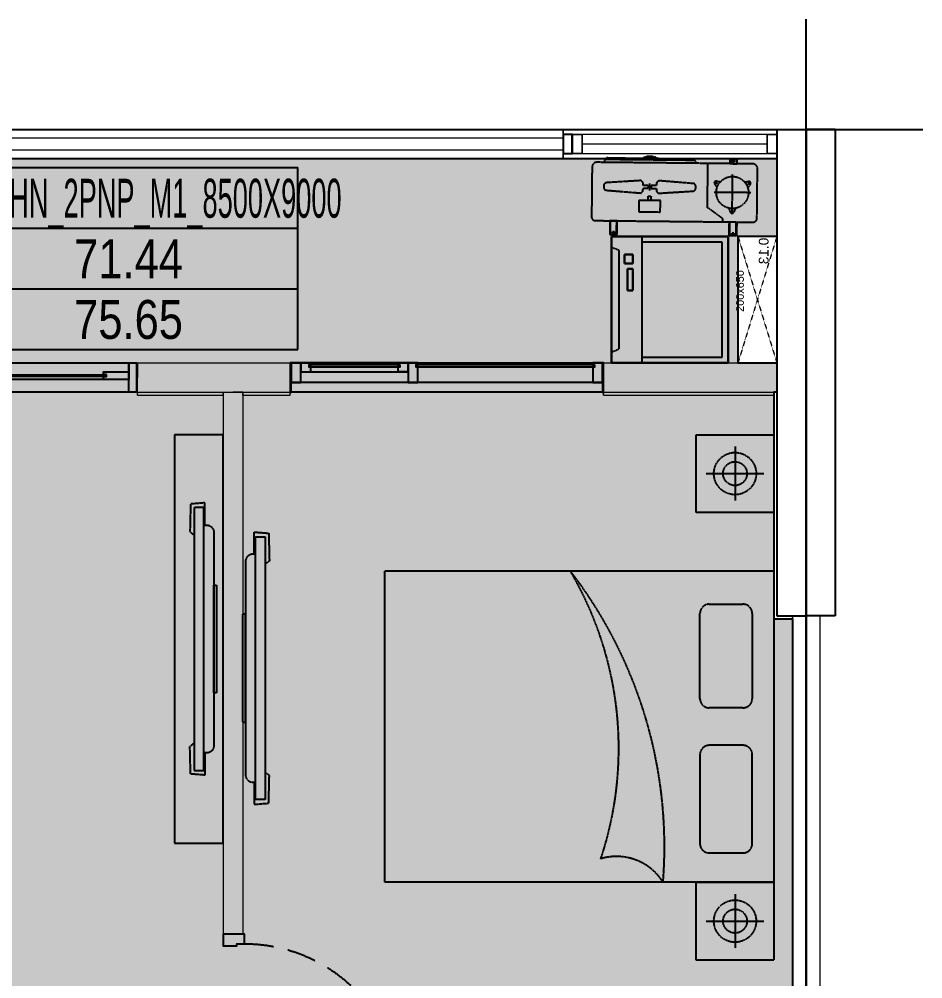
# Model space of a CAD drawing. Header units: millimetres. Extents: x -523 to 9643, y -735 to 8898.
# Drawn here: x 5000 to 9643, y 3966 to 8898 of the extents above; entities that cross this region are included whole.
import ezdxf
from ezdxf.enums import TextEntityAlignment as Align

# ---------------------------------------------------------------- set-up
doc = ezdxf.new("R2010")
doc.units = ezdxf.units.MM
for name, pattern in [('3PN B$0$HIDDENX2', [0.75, 0.5, -0.25]), ('DHDASHED4', [1.6, 0.8, -0.8]), ('HIDDEN', [9.525, 6.35, -3.175]), ('Xref Y2-Y4 ME$0$Xref MB Y2.Y4$0$Xr_truc thang N3 tang dien hinh$0$T-Can ho$0$HIDDEN3', [0.2, 0.1, -0.1])]:
    doc.linetypes.add(name, pattern=pattern)
doc.layers.get('0').update_dxf_attribs({"color": 231})
doc.layers.get('DefPoints').update_dxf_attribs({"color": 191})
doc.layers.add('2pn+g2', color=7, linetype='Continuous', true_color=0xeecdb4)
doc.layers.add('2pn_t1', color=7, linetype='Continuous', true_color=0xb8c7d1)
doc.layers.add('A-AREA-SPACE', color=130, linetype='Continuous', plot=False)
doc.layers.add('A-AREA-WALL-CENTER', color=210, linetype='Continuous', plot=False)
for name, color, linetype in [('A-CONC', 2, 'Continuous'), ('A-DOOR', 142, 'Continuous'), ('A-FURN', 251, 'DHDASHED4')]:
    doc.layers.add(name, color=color, linetype=linetype)
for name, color, linetype, lineweight in [('A-FNSH', 253, 'Continuous', 9), ('A-RAIL', 153, 'Continuous', 9), ('A-Truc ky thuat', 162, 'Continuous', 0), ('A-WALL-INT', 31, 'Continuous', 20), ('A-WALL-PRTN', 6, 'Continuous', 9)]:
    doc.layers.add(name, color=color, linetype=linetype, lineweight=lineweight)
doc.layers.add('DT 1PN', color=7, linetype='Continuous', lineweight=0, true_color=0xddd3c5)
doc.styles.add('VTK_Arial', font='arial.ttf', dxfattribs={"width": 0.8})
doc.styles.add('Xref Y2-Y4 ME$0$Xref MB Y2.Y4$0$Xr_truc thang N3 tang dien hinh$0$T-Can ho$0$Arial', font='arial.ttf')

# ---------------------------------------------------------------- blocks, each defined once
blk = doc.blocks.new('DT-CAN')
at = {"layer": 'DefPoints'}
for p, q in [((-870.7, 0), (870.7, 0)), ((-870.7, -934.4), (-870.7, 0)), ((870.7, -934.4), (870.7, 0)), ((-870.7, -311.5), (870.7, -311.5)), ((-870.7, -622.9), (870.7, -622.9)), ((-870.7, -934.4), (870.7, -934.4))]:
    blk.add_line(p, q, dxfattribs=at)
at = {"layer": 'DefPoints', "color": 7, "style": 'VTK_Arial', "width": 0.5}
blk.add_attdef('LOAICAN', text='', height=200, dxfattribs=at).set_placement((0, -257.5), align=Align.CENTER)
at = {"layer": 'DefPoints', "color": 5, "style": 'VTK_Arial', "width": 0.8}
blk.add_attdef('DT-TT', text='', height=200, dxfattribs=at).set_placement((0, -569), align=Align.CENTER)
at = {"layer": 'DefPoints', "color": 6, "style": 'VTK_Arial', "width": 0.8}
blk.add_attdef('DT-TIM', text='', height=200, dxfattribs=at).set_placement((0, -880.4), align=Align.CENTER)
blk = doc.blocks.new('*U31')
blk.add_lwpolyline([(0, 0), (0, 200), (650, 200), (650, 0)], close=True)
at = {"linetype": 'Xref Y2-Y4 ME$0$Xref MB Y2.Y4$0$Xr_truc thang N3 tang dien hinh$0$T-Can ho$0$HIDDEN3'}
for points in [[(0, 0), (650, 200)], [(0, 200), (650, 0)]]:
    blk.add_lwpolyline(points, dxfattribs=at)
at = {"style": 'Xref Y2-Y4 ME$0$Xref MB Y2.Y4$0$Xr_truc thang N3 tang dien hinh$0$T-Can ho$0$Arial'}
blk.add_text('0.13', height=50, dxfattribs=at).set_placement((6.6, 42.7))
blk.add_attdef('--', text='', height=88, dxfattribs=at).set_placement((126.6, 189.6), align=Align.MIDDLE_CENTER)
blk = doc.blocks.new('*U80')
at = {"linetype": 'HIDDEN', "ltscale": 0.3}
for p, q in [((650, 0), (0, 0)), ((0, 0), (0, -600)), ((0, 0), (0, -444.2)), ((0, 0), (650, 0)), ((650, -600), (650, 0)), ((650, 0), (650, -444.2)), ((30, -30), (620, -30)), ((30, -444.2), (30, -30)), ((620, -30), (620, -444.2)), ((0, -600), (0, -444.2)), ((650, -444.2), (0, -444.2)), ((620, -444.2), (30, -444.2)), ((373.1, -490.4), (373.1, -518.1)), ((483.8, -490.4), (373.1, -490.4)), ((483.8, -518.1), (483.8, -490.4)), ((511.5, -490.4), (511.5, -531.9)), ((557.7, -490.4), (511.5, -490.4)), ((557.7, -531.9), (557.7, -490.4)), ((650, -600), (650, -444.2)), ((373.1, -518.1), (483.8, -518.1)), ((511.5, -531.9), (557.7, -531.9)), ((56.2, -600), (72.3, -559.6)), ((72.3, -559.6), (577.7, -559.6)), ((577.7, -559.6), (593.8, -600)), ((0, -600), (650, -600)), ((0, -600), (650, -600))]:
    blk.add_line(p, q, dxfattribs=at)
for points in [[(650, -600), (0, -600), (0, 0), (650, 0)], [(650, -600), (0, -600), (0, -444.2), (0, 0), (650, 0), (650, -444.2)], [(30, -444.2), (30, -30), (620, -30), (620, -444.2)], [(483.8, -518.1), (373.1, -518.1), (373.1, -490.4), (483.8, -490.4)], [(557.7, -531.9), (511.5, -531.9), (511.5, -490.4), (557.7, -490.4)]]:
    blk.add_lwpolyline(points, close=True, dxfattribs=at)
blk = doc.blocks.new('F-PN-GIUONG-2000X1600')
at = {"linetype": 'HIDDEN', "ltscale": 0.3}
for p, q in [((332.5, -150.5), (159.2, -150.5)), ((111.4, -198.4), (111.4, -655.8)), ((380.4, -655.8), (380.4, -198.4)), ((159.2, -703.7), (332.5, -703.7)), ((159.2, -896.3), (332.5, -896.3)), ((111.4, -1381), (111.4, -944.2)), ((380.4, -944.2), (380.4, -1381)), ((332.5, -1428.8), (159.2, -1428.8))]:
    blk.add_line(p, q, dxfattribs=at)
blk.add_lwpolyline([(2000, 0), (2000, -1600), (0, -1600), (0, 0), (2000, 0)], dxfattribs=at)
for centre, radius, start, end in [((2879.5, -182.5), 2316.9, 175.4814, 217.72), ((808.7, 149.5), 281.8, 212.0382, 286.6668), ((2591, -687.7), 1793.5, 161.5628, 210.5744), ((159.2, -198.4), 47.8, 90, 180), ((332.5, -198.4), 47.8, 0, 90), ((159.2, -655.8), 47.8, 180, 270), ((332.5, -655.8), 47.8, 270, 0), ((159.2, -944.2), 47.8, 90, 180), ((332.5, -944.2), 47.8, 0, 90), ((159.2, -1381), 47.8, 180, 270), ((332.5, -1381), 47.8, 270, 0)]:
    blk.add_arc(centre, radius, start, end, dxfattribs=at)
blk = doc.blocks.new('E-CHUNG-CUCNONG-DH')
at = {"linetype": 'HIDDEN', "ltscale": 0.3}
for p, q in [((292.8, 313.7), (311.7, 313.7)), ((302.2, 304.3), (302.2, 323.2)), ((221.4, 195.2), (205, 204.7)), ((217.9, 208.1), (208.5, 191.8)), ((297.5, 56.8), (297.5, 245.7)), ((373.6, 195.2), (390, 204.7)), ((386.5, 191.8), (377.1, 208.1)), ((-127.5, 157.6), (-127.5, 194.3)), ((391.9, 151.3), (203.1, 151.3)), ((288.1, 53.9), (306.9, 53.9)), ((297.5, 63.4), (297.5, 44.5)), ((-302.2, -61.4), (-321.1, -61.4)), ((-311.7, -51.9), (-311.7, -70.8)), ((292.8, -61.4), (311.7, -61.4)), ((302.2, -51.9), (302.2, -70.8))]:
    blk.add_line(p, q, dxfattribs=at)
blk.add_lwpolyline([(-406.1, 0), (406.1, 0, 0.414214), (425, 18.9), (425, 275.9, 0.414214), (401.4, 299.6), (-401.4, 299.6, 0.414214), (-425, 275.9), (-425, 18.9, 0.414214)], format="xyb", close=True, dxfattribs=at)
for points in [[(-363.6, 299.6), (-357.7, 314.3, -0.306678), (-344.6, 323.2), (89.6, 323.2, -0.306678), (102.7, 314.3), (108.6, 299.6)], [(219, 177.2), (205.8, 194.1, -0.677033), (214.5, 209.3), (235.8, 206.2)], [(359.2, 206.2), (380.5, 209.3, -0.677033), (389.2, 194.1), (376, 177.2)], [(314.2, 70.4), (306.3, 50.4, -0.677033), (288.7, 50.4), (280.8, 70.4)]]:
    blk.add_lwpolyline(points, format="xyb", dxfattribs=at)
for points in [[(102.7, 314.3), (-357.7, 314.3)], [(250.3, 0), (250.3, 16.2), (170, 72.6), (170, 299.6)], [(286.2, 323.2), (286.2, 299.6)], [(318.3, 323.2), (318.3, 299.6)], [(-134.4, 106.2), (-134.4, 128.2), (-120.6, 128.2), (-120.6, 106.2)], [(-327.7, -70.8), (-327.7, 0)], [(-295.6, -70.8), (-295.6, 0)], [(286.2, -70.8), (286.2, 0)], [(318.3, -70.8), (318.3, 0)]]:
    blk.add_lwpolyline(points, dxfattribs=at)
for points in [[(283.3, 299.6), (321.1, 299.6), (321.1, 323.2), (283.3, 323.2)], [(-182.9, 47.4), (-72.1, 47.4), (-72.1, 106.2), (-182.9, 106.2)], [(283.3, 0), (321.1, 0), (321.1, -70.8), (283.3, -70.8)], [(-292.8, 0), (-330.6, 0), (-330.6, -70.8), (-292.8, -70.8)]]:
    blk.add_lwpolyline(points, close=True, dxfattribs=at)
for centre, radius in [((302.2, 313.7), 4.72), ((297.5, 151.3), 82.6), ((-311.7, -61.4), 4.72), ((302.2, -61.4), 4.72)]:
    blk.add_circle(centre, radius, dxfattribs=at)
blk.add_arc((-127.5, 257.1), 75.6, 61.0445, 118.9555, dxfattribs=at)
for points, weights, knots in [([(-162.1, 193.1), (-162.1, 188.2), (-162.1, 183.3), (-148.2, 183.3), (-134.3, 183.3), (-134.3, 175.9), (-134.3, 168.6), (-148.2, 168.6), (-162.1, 168.6), (-162.1, 163.7), (-162.1, 158.8), (-162.1, 152.4), (-166.6, 148), (-171, 143.6), (-177.1, 144.2), (-264, 150.3), (-350.9, 156.5), (-363.6, 157.6), (-363.6, 171.1), (-363.6, 175.9), (-363.6, 180.7), (-363.6, 194.3), (-350.9, 195.4), (-264, 201.6), (-177.1, 207.7), (-171, 208.2), (-166.6, 203.9), (-162.1, 199.5), (-162.1, 193.1)], [1, 1, 1, 1, 1, 1, 1, 1, 1, 1, 1, 0.916058650995, 1, 0.916058650995, 1, 1, 1, 0.734760240583, 1, 1, 1, 0.734760240583, 1, 1, 1, 0.916058650995, 1, 0.916058650995, 1], [0, 0, 0, 1, 1, 2, 2, 3, 3, 4, 4, 5, 5, 5.825313, 5.825313, 6.650626, 6.650626, 7.650626, 7.650626, 9.141593, 9.141593, 10.141593, 10.141593, 11.632559, 11.632559, 12.632559, 12.632559, 13.457872, 13.457872, 14.283185, 14.283185, 14.283185]), ([(95.9, 156.5), (9, 150.3), (-77.9, 144.2), (-84, 143.6), (-88.4, 148), (-92.9, 152.4), (-92.9, 158.8), (-92.9, 163.7), (-92.9, 168.6), (-106.8, 168.6), (-120.7, 168.6), (-120.7, 175.9), (-120.7, 183.3), (-106.8, 183.3), (-92.9, 183.3), (-92.9, 188.2), (-92.9, 193.1), (-92.9, 199.5), (-88.4, 203.9), (-84, 208.2), (-77.9, 207.7), (9, 201.6), (95.9, 195.4), (108.6, 194.3), (108.6, 180.7), (108.6, 175.9), (108.6, 171.1), (108.6, 157.6), (95.9, 156.5)], [1, 1, 1, 0.916058650995, 1, 0.916058650995, 1, 1, 1, 1, 1, 1, 1, 1, 1, 1, 1, 0.916058650995, 1, 0.916058650995, 1, 1, 1, 0.734760240583, 1, 1, 1, 0.734760240583, 1], [0, 0, 0, 1, 1, 1.825313, 1.825313, 2.650626, 2.650626, 3.650626, 3.650626, 4.650626, 4.650626, 5.650626, 5.650626, 6.650626, 6.650626, 7.650626, 7.650626, 8.475939, 8.475939, 9.301253, 9.301253, 10.301253, 10.301253, 11.792219, 11.792219, 12.792219, 12.792219, 14.283185, 14.283185, 14.283185])]:
    blk.add_rational_spline(points, weights, degree=2, knots=knots, dxfattribs=at)
blk = doc.blocks.new('*U75')
at = {"linetype": 'HIDDEN', "ltscale": 0.3}
blk.add_line((2160, 85), (40, 85), dxfattribs=at)
for p, q in [((1160.6, 60.5), (1160.6, 69.5)), ((158.1, 15.5), (158.1, 24.5))]:
    blk.add_line(p, q)
blk.add_lwpolyline([(0, 0), (2200, 0), (2200, 150), (0, 150)], close=True)
for points in [[(40, 54.5), (40, 0), (0, 0), (0, 150), (40, 150), (40, 0), (40, 0), (40, 54.5)], [(2160, 54.5), (2160, 0), (2200, 0), (2200, 150), (2160, 150), (2160, 0), (2160, 0), (2160, 54.5)], [(1172.5, 45), (1042.5, 45), (1042.5, 45), (1042.5, 45), (1042.5, 85), (1157.5, 85), (1164.5, 85), (1172.5, 85), (1172.5, 70), (1157.5, 70), (1157.5, 60), (1172.5, 60), (1172.5, 45)], [(1160.6, 60.5), (2042, 60.5), (2042, 69.5), (1160.6, 69.5)], [(2160, 45), (2160, 45), (2160, 85), (2045.5, 85), (2038.5, 85), (2030.5, 85), (2030.5, 70), (2045.5, 70), (2045.5, 60)], [(2045.5, 60), (2030.5, 60), (2030.5, 45), (2160, 45), (2160, 45), (2160, 45), (2160, 45)], [(155, 0), (40, 0), (40, 10), (40, 10), (40, 40), (155, 40), (162, 40), (170, 40), (170, 25), (155, 25), (155, 15)], [(155, 0), (162, 0), (170, 0), (170, 15), (155, 15)], [(158.1, 15.5), (1054, 15.5), (1054, 24.5), (158.1, 24.5)], [(1042.5, 0), (1172.5, 0), (1172.5, 0), (1172.5, 0), (1172.5, 40), (1057.5, 40), (1050.5, 40), (1042.5, 40), (1042.5, 25), (1057.5, 25), (1057.5, 15), (1042.5, 15), (1042.5, 0)]]:
    blk.add_lwpolyline(points)
blk = doc.blocks.new('E-CHUNG-LOUVER')
blk.add_line((1100, 150), (0, 150))
at = {"linetype": 'HIDDEN', "ltscale": 0.3}
blk.add_line((50, 75), (1000, 75), dxfattribs=at)
for points in [[(0, 150), (1100, 150), (1100, 0), (0, 0)], [(1050, 125), (0, 125), (0, 25), (1050, 25)], [(48.5, 123.5), (1.5, 123.5), (1.5, 26.5), (48.5, 26.5)], [(1048.5, 123.5), (1001.5, 123.5), (1001.5, 26.5), (1048.5, 26.5)], [(1100, 25), (1050, 25), (1050, 125), (1100, 125)], [(1097, 28), (1053, 28), (1053, 122), (1097, 122)]]:
    blk.add_lwpolyline(points, close=True)
for points in [[(50, 125), (0, 125), (0, 25), (50, 25), (50, 125), (0, 125)], [(1050, 125), (1000, 125), (1000, 25), (1050, 25), (1050, 125), (1000, 125)]]:
    blk.add_lwpolyline(points)
blk = doc.blocks.new('*U87')
blk.add_line((4825.6, 150), (0, 150))
for points in [[(0, 150), (4825.6, 150), (4825.6, 0), (0, 0)], [(0, 105), (4825.6, 105), (4825.6, 45), (0, 45)]]:
    blk.add_lwpolyline(points, close=True)
blk = doc.blocks.new('F-PN-DONGIUONG-01')
at = {"linetype": 'HIDDEN', "ltscale": 0.3}
for p, q in [((-200, -348.1), (-200, -51.9)), ((-338.8, -200), (-61.2, -200))]:
    blk.add_line(p, q, dxfattribs=at)
blk.add_lwpolyline([(0, -400), (-400, -400), (-400, 0), (0, 0)], close=True, dxfattribs=at)
for radius in [108.5, 61.3]:
    blk.add_circle((-200, -200), radius, dxfattribs=at)
blk = doc.blocks.new('*U85')
at = {"linetype": 'HIDDEN', "ltscale": 0.3}
for points in [[(2100, 0), (2100, -250), (0, -250), (0, 0)], [(773.1, -33.8), (773.1, -48), (1326.9, -48), (1326.9, -33.8)], [(1725, -100), (1725, -150), (375, -150), (375, -100)]]:
    blk.add_lwpolyline(points, close=True, dxfattribs=at)
blk.add_lwpolyline([(1635.8, -100), (1635.8, -86.3, 0.414214), (1597.4, -48), (502.6, -48, 0.414214), (464.2, -86.3), (464.2, -100)], format="xyb", close=True, dxfattribs=at)
for points in [[(464.2, -93.8), (350.4, -93.8), (356.3, -167.7), (498.5, -171.1), (515.2, -150)], [(1635.8, -93.8), (1749.6, -93.8), (1743.7, -167.7), (1601.5, -171.1), (1584.8, -150)]]:
    blk.add_lwpolyline(points, dxfattribs=at)
blk = doc.blocks.new('F-PK-TV-01')
at = {"linetype": 'HIDDEN', "ltscale": 0.3}
for points in [[(0, -113.8), (0, 0), (-73.9, -5.9), (-77.3, -148.1), (-56.2, -164.8)], [(0, -1285.4), (0, -1399.2), (-73.9, -1393.3), (-77.3, -1251.1), (-56.2, -1234.4)]]:
    blk.add_lwpolyline(points, dxfattribs=at)
for points in [[(-6.2, -1374.6), (-56.2, -1374.6), (-56.2, -24.6), (-6.2, -24.6)], [(60, -422.7), (45.8, -422.7), (45.8, -976.5), (60, -976.5)]]:
    blk.add_lwpolyline(points, close=True, dxfattribs=at)
blk.add_lwpolyline([(-6.2, -1285.4), (7.4, -1285.4, 0.414214), (45.8, -1247), (45.8, -152.2, 0.414214), (7.4, -113.8), (-6.2, -113.8)], format="xyb", close=True, dxfattribs=at)
blk = doc.blocks.new('*U116')
blk.add_line((-100, 70), (-700, 70))
for points in [[(110, 900), (110, 840), (40, 840), (40, 850), (0, 850), (0, 900)], [(0, 50), (-800, 50), (-800, 90), (0, 90)], [(-100, 50), (-100, 90), (-700, 90), (-700, 50)], [(110, 0), (110, 60), (40, 60), (40, 50), (0, 50), (0, 0)]]:
    blk.add_lwpolyline(points, close=True)
at = {"linetype": '3PN B$0$HIDDENX2', "ltscale": 300}
blk.add_arc((0, 50), 800, 90, 180, dxfattribs=at)
blk = doc.blocks.new('*U76')
blk.add_line((0, -150), (1600, -150))
at = {"ltscale": 2000}
for points in [[(0, 0), (0, -150), (-5, -150), (-5, 0)], [(1605, 0), (1605, -150), (1600, -150), (1600, 0)]]:
    blk.add_lwpolyline(points, close=True, dxfattribs=at)
for points in [[(1600, 0), (0, 0), (0, -100), (1600, -100)], [(0, 0), (50, 0), (50, -100), (0, -100)], [(950, 0), (1000, 0), (1000, -100), (950, -100)], [(1000, 0), (1550, 0), (1550, -45), (1000, -45)], [(1050, 0), (1000, 0), (1000, -45), (1050, -45)], [(1500, 0), (1550, 0), (1550, -45), (1500, -45)], [(1550, 0), (1600, 0), (1600, -100), (1550, -100)], [(40, -10), (960, -10), (960, -20), (40, -20)], [(1040, -10), (1510, -10), (1510, -20), (1040, -20)]]:
    blk.add_lwpolyline(points, close=True)

msp = doc.modelspace()

# ---------------------------------------------------------------- hatches: boundary and pattern name
at = {"layer": '2pn+g2', "ltscale": 0.3}
h = msp.add_hatch(color=256, dxfattribs=at)
h.dxf.hatch_style = 1
h.paths.add_polyline_path([(208.4, 8166.1), (2958.4, 8168.8), (2958.4, 8181.1), (7796.4, 8181.1), (7796.4, 8181.1), (8893.4, 8181.1), (8893.4, 8181.1), (8893.4, 7781.1), (8693.4, 7781.1), (8693.3, 7131.1), (8893.4, 7131.1), (8893.4, 6981.1), (8878.4, 6981.1), (8878.4, 5816.1), (8973.4, 5816.1), (8973.4, 3246.2), (8958.4, 3246.1), (8958.4, 2346.1), (8878.4, 2346.1), (8878.4, 1616.1), (7978.4, 1616.2), (7978.4, 1176.1), (8878.4, 1176.1), (8878.4, -13.9), (6048.4, -13.9), (6048.4, -28.9), (208.4, -28.9), (208.4, 2346.1), (118.4, 2346.1), (113.4, 2346.1), (113.4, 5816.1), (208.4, 5816.1)])
at = {"layer": '2pn_t1'}
h = msp.add_hatch(color=256, dxfattribs=at)
h.dxf.hatch_style = 1
edge = h.paths.add_edge_path()
edge.add_line((208.4, 8181.1), (5978.4, 8166.1))
edge.add_line((5978.4, 8166.1), (5978.4, 6316.1))
edge.add_line((5978.4, 6316.1), (6128.4, 6316.1))
edge.add_line((6128.4, 6316.1), (6128.4, 5695.1))
edge.add_line((6128.4, 5695.1), (7473.4, 5695.1))
edge.add_line((7473.4, 5695.1), (7473.4, 3781))
edge.add_line((7473.4, 3781), (7273.4, 3781.1))
edge.add_line((7273.4, 3781.1), (7273.4, 3131.1))
edge.add_line((7273.4, 3131.1), (7473.4, 3131.1))
edge.add_line((7473.4, 3131.1), (7473.4, 1831.1))
edge.add_line((7473.4, 1831.1), (7378.4, 1831.1))
edge.add_line((7378.4, 1831.1), (7378.4, -28.9))
edge.add_line((7378.4, -28.9), (4218.4, -28.9))
edge.add_line((4218.4, -28.9), (4218.4, 421.1))
edge.add_line((4218.4, 421.1), (4218.4, 446.3))
edge.add_line((4218.4, 446.3), (3193.4, 446.1))
edge.add_line((3193.4, 446.1), (3193.4, -28.9))
edge.add_line((3193.4, -28.9), (208.4, -28.9))
edge.add_line((208.4, -28.9), (208.4, 1831.1))
edge.add_line((208.4, 1831.1), (113.4, 1831.1))
edge.add_line((113.4, 1831.1), (113.4, 6316.1))
edge.add_line((113.4, 6316.1), (208.4, 6316.1))
edge.add_line((208.4, 6316.1), (213.2, 8181.1))
h = msp.add_hatch(color=256, dxfattribs=at)
h.dxf.hatch_style = 1
edge = h.paths.add_edge_path()
edge.add_line((208.4, 8181.1), (5978.4, 8166.1))
edge.add_line((5978.4, 8166.1), (5978.4, 6316.1))
edge.add_line((5978.4, 6316.1), (6128.4, 6316.1))
edge.add_line((6128.4, 6316.1), (6128.4, 5695.1))
edge.add_line((6128.4, 5695.1), (7473.4, 5695.1))
edge.add_line((7473.4, 5695.1), (7473.4, 3781))
edge.add_line((7473.4, 3781), (7273.4, 3781.1))
edge.add_line((7273.4, 3781.1), (7273.4, 3131.1))
edge.add_line((7273.4, 3131.1), (7473.4, 3131.1))
edge.add_line((7473.4, 3131.1), (7473.4, 1831.1))
edge.add_line((7473.4, 1831.1), (7378.4, 1831.1))
edge.add_line((7378.4, 1831.1), (7378.4, -28.9))
edge.add_line((7378.4, -28.9), (4218.4, -28.9))
edge.add_line((4218.4, -28.9), (4218.4, 421.1))
edge.add_line((4218.4, 421.1), (4218.4, 446.3))
edge.add_line((4218.4, 446.3), (3193.4, 446.1))
edge.add_line((3193.4, 446.1), (3193.4, -28.9))
edge.add_line((3193.4, -28.9), (208.4, -28.9))
edge.add_line((208.4, -28.9), (208.4, 1831.1))
edge.add_line((208.4, 1831.1), (113.4, 1831.1))
edge.add_line((113.4, 1831.1), (113.4, 6316.1))
edge.add_line((113.4, 6316.1), (208.4, 6316.1))
edge.add_line((208.4, 6316.1), (213.2, 8181.1))
at = {"layer": 'DefPoints'}
h = msp.add_hatch(color=0, dxfattribs=at)
h.dxf.hatch_style = 1
edge = h.paths.add_edge_path()
edge.add_line((208.4, 8181.1), (5978.4, 8166.1))
edge.add_line((5978.4, 8166.1), (5978.4, 6316.1))
edge.add_line((5978.4, 6316.1), (6128.4, 6316.1))
edge.add_line((6128.4, 6316.1), (6128.4, 5695.1))
edge.add_line((6128.4, 5695.1), (7473.4, 5695.1))
edge.add_line((7473.4, 5695.1), (7473.4, 3781))
edge.add_line((7473.4, 3781), (7273.4, 3781.1))
edge.add_line((7273.4, 3781.1), (7273.4, 3131.1))
edge.add_line((7273.4, 3131.1), (7473.4, 3131.1))
edge.add_line((7473.4, 3131.1), (7473.4, 1831.1))
edge.add_line((7473.4, 1831.1), (7378.4, 1831.1))
edge.add_line((7378.4, 1831.1), (7378.4, -28.9))
edge.add_line((7378.4, -28.9), (4218.4, -28.9))
edge.add_line((4218.4, -28.9), (4218.4, 421.1))
edge.add_line((4218.4, 421.1), (4218.4, 446.3))
edge.add_line((4218.4, 446.3), (3193.4, 446.1))
edge.add_line((3193.4, 446.1), (3193.4, -28.9))
edge.add_line((3193.4, -28.9), (208.4, -28.9))
edge.add_line((208.4, -28.9), (208.4, 1831.1))
edge.add_line((208.4, 1831.1), (113.4, 1831.1))
edge.add_line((113.4, 1831.1), (113.4, 6316.1))
edge.add_line((113.4, 6316.1), (208.4, 6316.1))
edge.add_line((208.4, 6316.1), (213.2, 8181.1))
at = {"layer": 'DT 1PN'}
h = msp.add_hatch(color=256, dxfattribs=at)
h.dxf.hatch_style = 1
edge = h.paths.add_edge_path()
edge.add_line((208.4, 8181.1), (5978.4, 8166.1))
edge.add_line((5978.4, 8166.1), (5978.4, 6316.1))
edge.add_line((5978.4, 6316.1), (6128.4, 6316.1))
edge.add_line((6128.4, 6316.1), (6128.4, 5695.1))
edge.add_line((6128.4, 5695.1), (7473.4, 5695.1))
edge.add_line((7473.4, 5695.1), (7473.4, 3781))
edge.add_line((7473.4, 3781), (7273.4, 3781.1))
edge.add_line((7273.4, 3781.1), (7273.4, 3131.1))
edge.add_line((7273.4, 3131.1), (7473.4, 3131.1))
edge.add_line((7473.4, 3131.1), (7473.4, 1831.1))
edge.add_line((7473.4, 1831.1), (7378.4, 1831.1))
edge.add_line((7378.4, 1831.1), (7378.4, -28.9))
edge.add_line((7378.4, -28.9), (4218.4, -28.9))
edge.add_line((4218.4, -28.9), (4218.4, 421.1))
edge.add_line((4218.4, 421.1), (4218.4, 446.3))
edge.add_line((4218.4, 446.3), (3193.4, 446.1))
edge.add_line((3193.4, 446.1), (3193.4, -28.9))
edge.add_line((3193.4, -28.9), (208.4, -28.9))
edge.add_line((208.4, -28.9), (208.4, 1831.1))
edge.add_line((208.4, 1831.1), (113.4, 1831.1))
edge.add_line((113.4, 1831.1), (113.4, 6316.1))
edge.add_line((113.4, 6316.1), (208.4, 6316.1))
edge.add_line((208.4, 6316.1), (213.2, 8181.1))

# ---------------------------------------------------------------- linework, layer by layer
at = {"layer": 'A-AREA-SPACE', "ltscale": 5}
msp.add_lwpolyline([(2958.4, 8181.1), (7796.4, 8181.1), (7796.4, 8181.1), (8893.4, 8181.1), (8893.4, 8181.1), (8893.4, 8181.1), (8893.4, 7781.1), (8693.4, 7781.1), (8693.3, 7131.1), (8893.4, 7131.1), (8893.4, 6981.1), (8878.4, 6981.1), (8878.4, 5816.1), (8973.4, 5816.1), (8973.4, 3246.2)], dxfattribs=at)
at = {"layer": 'A-AREA-WALL-CENTER'}
msp.add_lwpolyline([(43.4, 8256.1), (2958.4, 8256.1), (2958.4, 8331.1), (9043.4, 8331.1), (9043.4, 8256.1), (9043.4, 8256.1), (9043.4, -98.9), (43.4, -98.9)], close=True, dxfattribs=at)
at = {"layer": 'A-CONC'}
for p, q in [((8893.4, 8331.1), (9043.4, 8331.1)), ((8893.4, 8331.1), (8893.4, 5831.1)), ((9193.4, 8331.1), (9043.4, 8331.1)), ((9193.4, 8331.1), (9193.4, 5831.1)), ((8893.4, 5831.1), (9043.4, 5831.1)), ((9193.4, 5831.1), (9043.4, 5831.1))]:
    msp.add_line(p, q, dxfattribs=at)
at = {"layer": 'A-FNSH', "ltscale": 0.3}
for p, q in [((5608.4, 6981.1), (5608.4, 6973.6)), ((5608.4, 6981.1), (6048.4, 6981.1)), ((5608.4, 6966.1), (5608.4, 6973.6)), ((5608.4, 6966.1), (6048.4, 6966.1)), ((6048.4, 6981.1), (6048.4, 6973.6)), ((6048.4, 6966.1), (6048.4, 6973.6)), ((6148.4, 6981.1), (6148.4, 6973.6)), ((6148.4, 6981.1), (6393.1, 6981.1)), ((6148.4, 6966.1), (6148.4, 6973.6)), ((6148.4, 6966.1), (6393.1, 6966.1)), ((6393.1, 6981.1), (6393.1, 6973.6)), ((6393.1, 6966.1), (6393.1, 6973.6)), ((8003.1, 6981.1), (8003.1, 6973.6)), ((8003.1, 6981.1), (8893.4, 6981.1)), ((8003.1, 6966.1), (8003.1, 6973.6)), ((8003.1, 6966.1), (8878.4, 6966.1)), ((8878.4, 6966.1), (8878.4, 5816.1)), ((8893.4, 6981.1), (8893.4, 5831.1)), ((8893.4, 5831.1), (8973.4, 5831.1)), ((8973.4, 5831.1), (8973.4, 5823.6)), ((8973.4, 5816.1), (8973.4, 5823.6)), ((8878.4, 5816.1), (8973.4, 5816.1))]:
    msp.add_line(p, q, dxfattribs=at)
at = {"layer": 'A-WALL-INT'}
for p, q in [((6048.4, 6981.1), (6098.4, 6981.1)), ((6048.4, 6981.1), (6048.4, 4196.1)), ((6148.4, 6981.1), (6098.4, 6981.1)), ((6148.4, 6981.1), (6148.4, 4196.1)), ((8973.4, 5831.1), (9043.4, 5831.1)), ((8973.4, 5831.1), (8973.4, 2331.1)), ((9113.4, 5831.1), (9043.4, 5831.1)), ((9113.4, 5831.1), (9113.4, 2331.1)), ((6048.4, 4196.1), (6098.4, 4196.1)), ((6148.4, 4196.1), (6098.4, 4196.1))]:
    msp.add_line(p, q, dxfattribs=at)
at = {"layer": 'A-WALL-PRTN'}
for p, q in [((5608.4, 7131.1), (5608.4, 7056.1)), ((5608.4, 7131.1), (6393.1, 7131.1)), ((6393.1, 7131.1), (6393.1, 7056.1)), ((8003.1, 7131.1), (8003.1, 7056.1)), ((8003.1, 7131.1), (8893.4, 7131.1)), ((8893.4, 7131.1), (8893.4, 7056.1)), ((5608.4, 6981.1), (5608.4, 7056.1)), ((6393.1, 6981.1), (6393.1, 7056.1)), ((8003.1, 6981.1), (8003.1, 7056.1)), ((8893.4, 6981.1), (8893.4, 7056.1)), ((5608.4, 6981.1), (6393.1, 6981.1)), ((8003.1, 6981.1), (8893.4, 6981.1))]:
    msp.add_line(p, q, dxfattribs=at)
at = {"layer": 'DefPoints', "ltscale": 0.3}
for p, q in [((9043.4, -735.5), (9043.4, 8897.7)), ((-523.2, 8331.1), (9643.4, 8331.1))]:
    msp.add_line(p, q, dxfattribs=at)

# ---------------------------------------------------------------- block references
at = {"layer": 'A-DOOR', "xscale": -1, "rotation": 180}
msp.add_blockref('*U75', (3403.4, 7131.1), dxfattribs=at)
at = {"layer": 'A-DOOR', "linetype": 'HIDDEN', "xscale": -1}
msp.add_blockref('*U76', (7998.1, 7131.1), dxfattribs=at)
at = {"layer": 'A-DOOR', "ltscale": 0.3, "xscale": -1, "rotation": 359.9999999999771}
msp.add_blockref('*U116', (6158.4, 3296.1), dxfattribs=at)
at = {"layer": 'A-FURN', "linetype": 'HIDDEN'}
for name, p, rotation in [('E-CHUNG-CUCNONG-DH', (8366, 7858.6), 359.4222066834466), ('F-PN-DONGIUONG-01', (8878.4, 6362.4), 270), ('F-PN-DONGIUONG-01', (8878.5, 4062.4), 270)]:
    msp.add_blockref(name, p, dxfattribs=dict(at, rotation=rotation))
at = {"layer": 'A-FURN', "xscale": -0.9999978343900434, "yscale": 0.9999978343900434, "zscale": 0.9999978343900434, "rotation": 270}
msp.add_blockref('*U80', (8643.2, 7131.1), dxfattribs=at)
at = {"layer": 'A-FURN', "linetype": 'HIDDEN', "xscale": -1, "rotation": 270}
msp.add_blockref('*U85', (6048.4, 4662.4), dxfattribs=at)
at = {"layer": 'A-FURN'}
for name, p, rotation in [('F-PK-TV-01', (6208.3, 4862.8), 179.9999999999962), ('F-PN-GIUONG-2000X1600', (8878.5, 4462.4), 180)]:
    msp.add_blockref(name, p, dxfattribs=dict(at, rotation=rotation))
at = {"layer": 'A-RAIL', "linetype": 'HIDDEN', "xscale": -1}
for name, p in [('*U87', (7796.4, 8181.1)), ('E-CHUNG-LOUVER', (8893.4, 8181.1))]:
    msp.add_blockref(name, p, dxfattribs=at)
at = {"layer": 'A-Truc ky thuat'}
ref = msp.add_blockref('*U31', (8893.4, 7781.1), dxfattribs=dict(at, xscale=-1, rotation=90))
ref.add_attrib('--', '200x650', dxfattribs={"layer": '0', "height": 40, "rotation": 90, "style": 'Xref Y2-Y4 ME$0$Xref MB Y2.Y4$0$Xr_truc thang N3 tang dien hinh$0$T-Can ho$0$Arial'}).set_placement((8703.7, 7500.7), align=Align.MIDDLE_CENTER)
at = {"layer": 'DefPoints'}
msp.add_blockref('DT-CAN', (5562, 8135), dxfattribs=at).add_auto_attribs({'DT-TIM': '75.65', 'DT-TT': '71.44', 'LOAICAN': 'CHTM_HN_2PNP_M1_8500X9000'})

doc.saveas('drawing.dxf')
